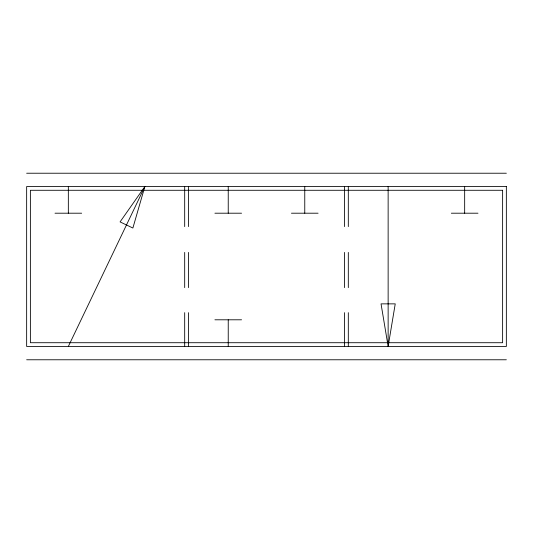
<?xml version="1.0" encoding="UTF-8"?>
<svg xmlns="http://www.w3.org/2000/svg" width="533" height="533" viewBox="0 0 533 533"><rect width="100%" height="100%" fill="white"/><g stroke="black" fill="none" stroke-linecap="round" stroke-linejoin="round"><path stroke-width="0.8" d="M388.137 346.45L395.239 303.863L381.042 303.863L388.137 346.45L388.137 186.55M144.863 186.55L132.877 228.031L120.072 221.901L144.863 186.55L68.337 346.45M26.65 173.225L506.35 173.225M55.012 213.2L81.662 213.2M214.912 213.2L241.562 213.2M291.438 213.2L318.088 213.2M451.338 213.2L477.988 213.2M214.912 319.8L241.562 319.8M26.65 359.775L506.35 359.775M464.663 186.55L464.663 213.2M348.315 186.55L348.315 226.598M348.315 252.415L348.315 287.627M348.315 312.658L348.315 346.45M344.585 186.55L344.585 226.598M344.585 252.415L344.585 287.627M344.585 312.658L344.585 346.45M304.763 186.55L304.763 213.2M228.237 186.55L228.237 213.2M228.237 319.8L228.237 346.45M188.416 186.55L188.416 226.598M188.416 252.415L188.416 287.627M188.416 312.658L188.416 346.45M184.684 186.55L184.684 226.598M184.684 252.415L184.684 287.627M184.684 312.658L184.684 346.45M68.337 186.55L68.337 213.2M506.35 186.55L26.65 186.55L26.65 346.45L506.35 346.45L506.35 186.55M502.619 190.281L30.381 190.281L30.381 342.719L502.619 342.719L502.619 190.281"/></g></svg>
